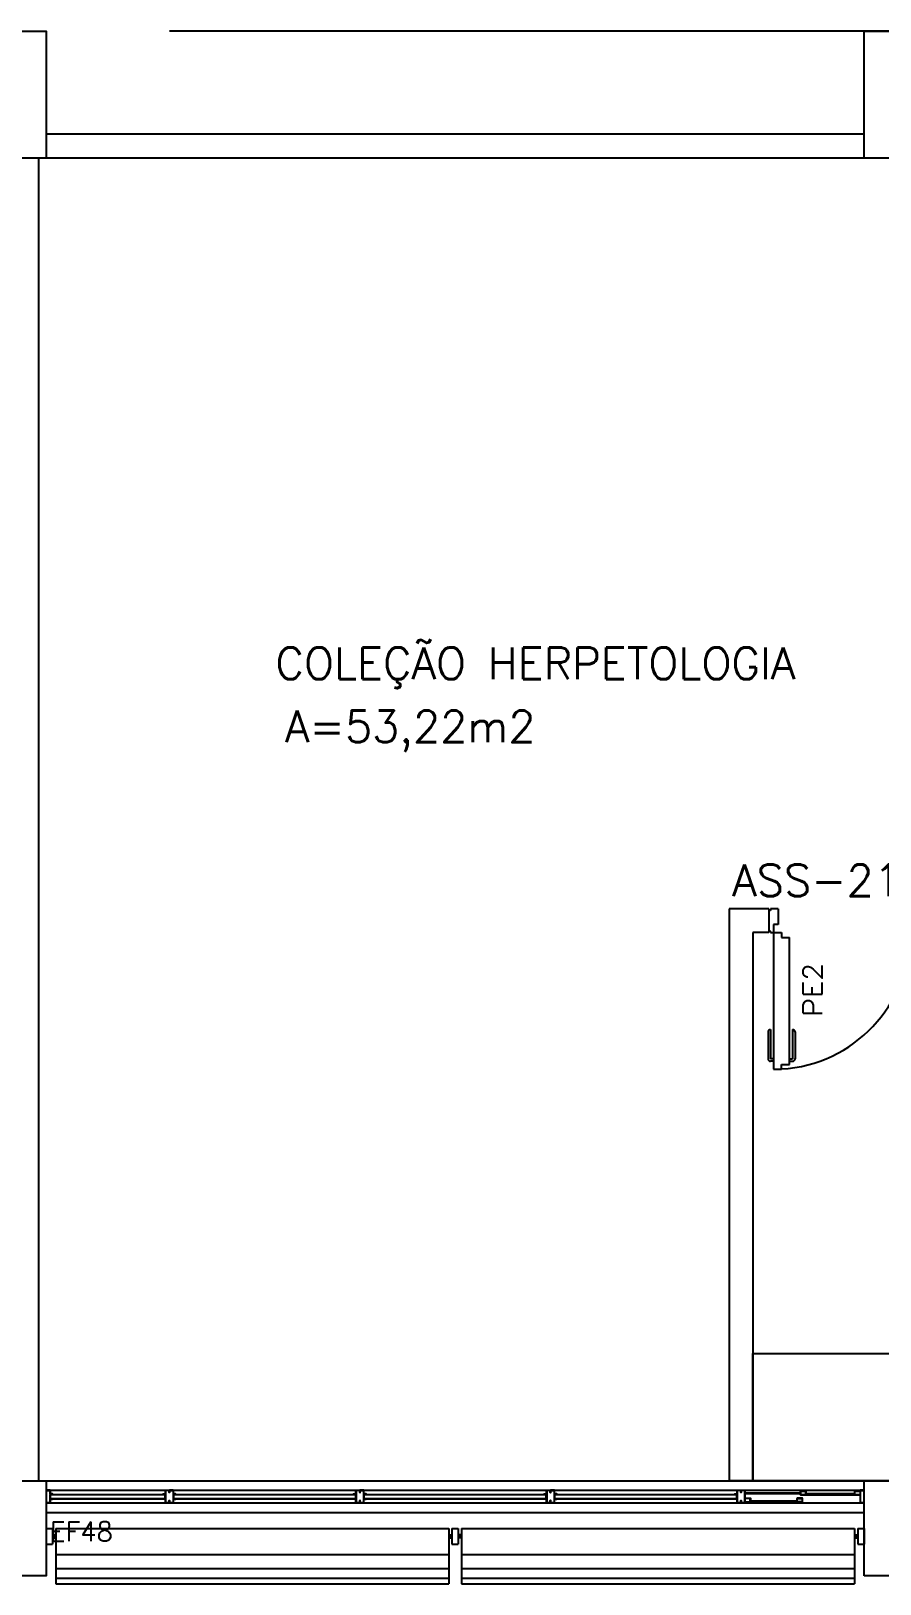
# Model space of a CAD drawing. Header units: millimetres. Extents: x 2046 to 2564, y 885 to 1120.
# Drawn here: x 2241.61 to 2246.96, y 921.6 to 931.38 of the extents above; entities that cross this region are included whole.
import ezdxf

# ---------------------------------------------------------------- set-up
doc = ezdxf.new("R2010")
doc.units = ezdxf.units.MM
doc.header["$LTSCALE"] = 10
doc.linetypes.add('HIDDEN', pattern=[0.375, 0.25, -0.125])
for name, color, linetype in [('AR-ALV', 2, 'Continuous'), ('AR-BANCADAS', 1, 'Continuous'), ('AR-BRISES', 2, 'Continuous'), ('AR-ESQ', 1, 'Continuous'), ('AR-ESTC', 3, 'Continuous'), ('AR-PEITORIL', 1, 'Continuous'), ('AR-PORTA', 1, 'Continuous'), ('AR-PROJ', 1, 'HIDDEN'), ('BC- VISTA', 1, 'Continuous'), ('BR-LINHAS', 1, 'Continuous'), ('BR-MONTANTE', 242, 'Continuous'), ('BR-PAINEL', 1, 'Continuous'), ('BR-SUPORTE', 1, 'Continuous'), ('DT-ESQ-CHAPA DOBRADA-V', 2, 'Continuous'), ('DT-ESQ-MARCO-V', 1, 'Continuous'), ('DT-ESQ-PERFIL CADEIRA-C', 2, 'Continuous'), ('DT-ESQ-PERFIL CADEIRA-V', 1, 'Continuous'), ('DT-ESQ-PERFIL U-C', 2, 'Continuous'), ('DT-ESQ-PERFIL U-V', 1, 'Continuous'), ('DT-ESQ-VENEZIANA-C', 1, 'Continuous'), ('DT-ESQ-VENEZIANA-V', 1, 'Continuous'), ('DT-ESQ-VIDRO-C', 2, 'Continuous'), ('DT-TXTESQ', 2, 'Continuous'), ('DT-TXTMOD', 1, 'Continuous'), ('ENDEREÇO', 2, 'Continuous'), ('maçaneta', 1, 'Continuous'), ('mov', 1, 'Continuous'), ('PM-TXT', 2, 'Continuous'), ('pm1', 2, 'Continuous'), ('pm2', 1, 'Continuous'), ('TEXTO', 2, 'Continuous'), ('Área', 2, 'Continuous')]:
    doc.layers.add(name, color=color, linetype=linetype)
doc.styles.add('S10', font='simplex.shx', dxfattribs={"height": 0.1})
doc.styles.add('S12', font='simplex.shx', dxfattribs={"width": 1.1, "height": 0.12})
doc.styles.add('UNB-100', font='simplex.shx', dxfattribs={"height": 0.2})
doc.styles.add('UNB1-100', font='simplex.shx', dxfattribs={"height": 0.2})

# ---------------------------------------------------------------- blocks, each defined once
blk = doc.blocks.new('BR-MODULO1')
at = {"layer": 'BR-LINHAS'}
for p, q in [((0.06, -0.2648), (2.535, -0.2648)), ((2.615, -0.2648), (5.09, -0.2648)), ((0.06, -0.3524), (2.535, -0.3524)), ((2.615, -0.3524), (5.09, -0.3524)), ((0.06, -0.4147), (2.535, -0.4147)), ((2.615, -0.4147), (5.09, -0.4147))]:
    blk.add_line(p, q, dxfattribs=at)
at = {"layer": 'BR-MONTANTE'}
for p, q in [((0, -0.1), (0, -0.2)), ((0, -0.1), (0.04, -0.1)), ((0.04, -0.1), (0.04, -0.2)), ((2.5547, -0.1), (2.5947, -0.1)), ((2.5547, -0.1), (2.5547, -0.2)), ((2.5947, -0.1), (2.5947, -0.2)), ((5.11, -0.1), (5.11, -0.2)), ((5.11, -0.1), (5.15, -0.1)), ((5.15, -0.1), (5.15, -0.2)), ((0, -0.2), (0.04, -0.2)), ((2.5547, -0.2), (2.5947, -0.2)), ((5.11, -0.2), (5.15, -0.2))]:
    blk.add_line(p, q, dxfattribs=at)
at = {"layer": 'BR-PAINEL'}
for p, q in [((0.06, -0.1), (2.535, -0.1)), ((0.06, -0.1), (0.06, -0.45)), ((2.535, -0.1), (2.535, -0.45)), ((2.615, -0.1), (2.615, -0.45)), ((2.615, -0.1), (5.09, -0.1)), ((5.09, -0.1), (5.09, -0.45)), ((0.06, -0.45), (2.535, -0.45)), ((2.615, -0.45), (5.09, -0.45))]:
    blk.add_line(p, q, dxfattribs=at)
at = {"layer": 'BR-SUPORTE'}
for p, q in [((0.04, -0.14), (0.06, -0.14)), ((0.04, -0.16), (0.06, -0.16)), ((0.05, -0.14), (0.05, -0.16)), ((2.5347, -0.14), (2.5547, -0.14)), ((2.5347, -0.16), (2.5547, -0.16)), ((2.5447, -0.14), (2.5447, -0.16)), ((2.6147, -0.14), (2.5947, -0.14)), ((2.6147, -0.16), (2.5947, -0.16)), ((2.6047, -0.14), (2.6047, -0.16)), ((5.09, -0.14), (5.11, -0.14)), ((5.09, -0.16), (5.11, -0.16)), ((5.1, -0.14), (5.1, -0.16))]:
    blk.add_line(p, q, dxfattribs=at)
blk = doc.blocks.new('pe80-alv-01p')
at = {"layer": 'maçaneta'}
for p, q in [((-0.165, 0.775), (-0.165, 0.945)), ((-0.13, 0.96), (-0.15, 0.96)), ((-0.15, 0.76), (-0.15, 0.945)), ((-0.13, 0.945), (-0.15, 0.945)), ((-0.03, 0.96), (-0.01, 0.96)), ((-0.03, 0.945), (-0.01, 0.945)), ((-0.01, 0.76), (-0.01, 0.945)), ((0.005, 0.775), (0.005, 0.945))]:
    blk.add_line(p, q, dxfattribs=at)
for centre, start, end in [((-0.15, 0.945), 90, 180), ((-0.01, 0.945), 360, 90), ((-0.15, 0.775), 180, 270), ((-0.01, 0.775), 270, 360)]:
    blk.add_arc(centre, 0.015, start, end, dxfattribs=at)
at = {"layer": 'mov'}
blk.add_arc((-0.03, 0.15), 0.86, 93.33303, 180, dxfattribs=at)
at = {"layer": 'pm1'}
for p, q in [((-0.13, 0.98), (-0.13, 0.18)), ((-0.08, 0.98), (-0.13, 0.98)), ((-0.03, 1.01), (-0.08, 1.01)), ((-0.08, 1.01), (-0.08, 0.98)), ((-0.03, 1.01), (-0.03, 1.01)), ((-0.03, 0.15), (-0.03, 1.01)), ((-0.91, 0.14), (-0.92, 0.14)), ((-0.92, 0.01), (-0.92, 0.14)), ((-0.91, 0.15), (-0.89, 0.15)), ((-0.91, 0.15), (-0.91, 0.14)), ((-0.89, 0.1), (-0.89, 0.15)), ((-0.86, 0.1), (-0.89, 0.1)), ((-0.86, 0), (-0.86, 0.1)), ((-0.08, 0.18), (-0.13, 0.18)), ((-0.08, 0.15), (-0.08, 0.18)), ((-0.03, 0.15), (-0.08, 0.15)), ((-0.06, 0), (-0.06, 0.1)), ((-0.06, 0.1), (-0.03, 0.1)), ((-0.01, 0.15), (-0.03, 0.15)), ((-0.03, 0.1), (-0.03, 0.15)), ((-0.03, 0.15), (-0.03, 0.15)), ((-0.01, 0.15), (-0.01, 0.14)), ((0.01, 0.15), (0.01, 0.15)), ((-0.91, 0.01), (-0.92, 0.01)), ((-0.91, 0), (-0.91, 0.01)), ((-0.86, 0), (-0.86, 0)), ((-0.06, 0), (-0.06, 0)), ((-0.06, 0), (-0.01, 0)), ((-0.01, 0), (-0.01, 0.01)), ((-0.86, 0), (-0.91, 0))]:
    blk.add_line(p, q, dxfattribs=at)
at = {"layer": 'pm2'}
for p, q in [((-0.01, 0.14), (0, 0.14)), ((0, 0.01), (0, 0.14)), ((-0.01, 0.01), (0, 0.01))]:
    blk.add_line(p, q, dxfattribs=at)
at = {"layer": 'PM-TXT', "style": 'S12', "width": 1.1}
blk.add_attdef('PE', (-0.5914, 0.5596), '', height=0.12, dxfattribs=at)
at = {"layer": 'PM-TXT', "style": 'S12', "width": 1.1, "flags": 1}
for tag, p in [('LARGURA', (-0.5914, 0.3596)), ('VISOR', (-0.5914, 0.1596)), ('ALVENARIA-GESSO', (-0.5914, -0.015)), ('FERRAGEM', (-0.5914, -0.215))]:
    blk.add_attdef(tag, p, '', height=0.12, dxfattribs=at)
blk = doc.blocks.new('BCP09')
at = {"layer": 'BC- VISTA'}
blk.add_lwpolyline([(0.8, 0), (0.8, -1.125), (0, -1.125), (0, 0)], close=True, dxfattribs=at)
blk = doc.blocks.new('EF48-P')
at = {"layer": 'DT-ESQ-CHAPA DOBRADA-V', "ltscale": 0.1}
for p, q in [((4.4, -0.077), (4.749, -0.077)), ((4.4, -0.08), (4.749, -0.08))]:
    blk.add_line(p, q, dxfattribs=at)
at = {"layer": 'DT-ESQ-MARCO-V', "ltscale": 0.1}
for p, q in [((0.0235, -0.06), (0.7515, -0.06)), ((0.7985, -0.06), (1.9515, -0.06)), ((1.9985, -0.06), (3.1515, -0.06)), ((3.1985, -0.06), (4.3515, -0.06)), ((0.0235, -0.14), (0.7515, -0.14)), ((0.7985, -0.14), (1.9515, -0.14)), ((1.9985, -0.14), (3.1515, -0.14)), ((3.1985, -0.14), (4.3515, -0.14))]:
    blk.add_line(p, q, dxfattribs=at)
at = {"layer": 'DT-ESQ-PERFIL CADEIRA-C', "ltscale": 0.1}
for p, q in [((4.751, -0.0885), (4.7975, -0.0885)), ((5.125, -0.0885), (5.0765, -0.0885)), ((4.4, -0.1335), (4.4485, -0.1335)), ((4.7605, -0.1335), (4.714, -0.1335))]:
    blk.add_line(p, q, dxfattribs=at)
for points in [[(4.7975, -0.087, -1), (4.7975, -0.09), (4.751, -0.09, -0.414214), (4.749, -0.088), (4.749, -0.067, -0.414214), (4.751, -0.065), (4.7825, -0.065, -0.414214), (4.784, -0.0665), (4.784, -0.087)], [(4.784, -0.0885, -0.198913), (4.7829, -0.0881, -0.198913), (4.7825, -0.087), (4.7825, -0.067, 0.414214), (4.782, -0.0665), (4.751, -0.0665, 0.414214), (4.7505, -0.067), (4.7505, -0.088, 0.414214), (4.751, -0.0885)], [(5.0765, -0.09), (5.125, -0.09), (5.125, -0.0885), (5.09, -0.0885, 0.198912), (5.0911, -0.0881, 0.198913), (5.0915, -0.087), (5.0915, -0.067, -0.414214), (5.092, -0.0665), (5.125, -0.0665), (5.125, -0.065), (5.0915, -0.065, 0.414214), (5.09, -0.0665), (5.09, -0.0785), (5.09, -0.08), (5.09, -0.087), (5.0765, -0.087, 1)], [(4.4485, -0.135), (4.4, -0.135), (4.4, -0.1335), (4.435, -0.1335, -0.198912), (4.4339, -0.1331, -0.198913), (4.4335, -0.132), (4.4335, -0.112, 0.414214), (4.433, -0.1115), (4.4, -0.1115), (4.4, -0.11), (4.4335, -0.11, -0.414214), (4.435, -0.1115), (4.435, -0.1235), (4.435, -0.125), (4.435, -0.132), (4.4485, -0.132, -1)], [(4.714, -0.132, 1), (4.714, -0.135), (4.7605, -0.135, 0.414214), (4.7625, -0.133), (4.7625, -0.112, 0.414214), (4.7605, -0.11), (4.729, -0.11, 0.414214), (4.7275, -0.1115), (4.7275, -0.132)], [(4.7275, -0.1335, 0.198913), (4.7286, -0.1331, 0.198913), (4.729, -0.132), (4.729, -0.112, -0.414214), (4.7295, -0.1115), (4.7605, -0.1115, -0.414214), (4.761, -0.112), (4.761, -0.133, -0.414214), (4.7605, -0.1335)]]:
    blk.add_lwpolyline(points, format="xyb", close=True, dxfattribs=at)
at = {"layer": 'DT-ESQ-PERFIL CADEIRA-V', "ltscale": 0.1}
for p, q in [((4.7825, -0.09), (5.0765, -0.09)), ((4.4485, -0.135), (4.714, -0.135))]:
    blk.add_line(p, q, dxfattribs=at)
at = {"layer": 'DT-ESQ-PERFIL U-C', "ltscale": 0.1}
for points in [[(0.025, -0.1234), (0.025, -0.086), (0.0385, -0.086, 1), (0.0385, -0.083), (0.025, -0.083), (0.025, -0.0615, 0.414214), (0.0235, -0.06), (0.0015, -0.06, 0.414214), (0, -0.0615), (0, -0.075), (0.0015, -0.075), (0.0015, -0.0615), (0.0235, -0.0615), (0.0235, -0.083, 0.414214), (0.025, -0.0845, 0.414214), (0.0235, -0.086), (0.0235, -0.1234), (0.0235, -0.1385), (0.0015, -0.1385), (0.0015, -0.125), (0, -0.125), (0, -0.1385, 0.414214), (0.0015, -0.14), (0.0235, -0.14, 0.414214), (0.025, -0.1385)], [(0.04, -0.086), (0.0265, -0.086, 0.414214), (0.025, -0.0875), (0.025, -0.1145, 0.414214), (0.0265, -0.116), (0.04, -0.116), (0.04, -0.1145), (0.0265, -0.1145), (0.0265, -0.0875), (0.04, -0.0875)], [(0.75, -0.1234), (0.75, -0.086), (0.7365, -0.086, -1), (0.7365, -0.083), (0.75, -0.083), (0.75, -0.0615, -0.414214), (0.7515, -0.06), (0.7735, -0.06, -0.414214), (0.775, -0.0615), (0.775, -0.075), (0.7735, -0.075), (0.7735, -0.0615), (0.7515, -0.0615), (0.7515, -0.083, -0.414214), (0.75, -0.0845, -0.414214), (0.7515, -0.086), (0.7515, -0.1234), (0.7515, -0.1385), (0.7735, -0.1385), (0.7735, -0.125), (0.775, -0.125), (0.775, -0.1385, -0.414214), (0.7735, -0.14), (0.7515, -0.14, -0.414214), (0.75, -0.1385)], [(0.735, -0.086), (0.7485, -0.086, -0.414214), (0.75, -0.0875), (0.75, -0.1145, -0.414214), (0.7485, -0.116), (0.735, -0.116), (0.735, -0.1145), (0.7485, -0.1145), (0.7485, -0.0875), (0.735, -0.0875)], [(0.8, -0.1234), (0.8, -0.086), (0.8135, -0.086, 1), (0.8135, -0.083), (0.8, -0.083), (0.8, -0.0615, 0.414214), (0.7985, -0.06), (0.7765, -0.06, 0.414214), (0.775, -0.0615), (0.775, -0.075), (0.7765, -0.075), (0.7765, -0.0615), (0.7985, -0.0615), (0.7985, -0.083, 0.414214), (0.8, -0.0845, 0.414214), (0.7985, -0.086), (0.7985, -0.1234), (0.7985, -0.1385), (0.7765, -0.1385), (0.7765, -0.125), (0.775, -0.125), (0.775, -0.1385, 0.414214), (0.7765, -0.14), (0.7985, -0.14, 0.414214), (0.8, -0.1385)], [(0.815, -0.086), (0.8015, -0.086, 0.414214), (0.8, -0.0875), (0.8, -0.1145, 0.414214), (0.8015, -0.116), (0.815, -0.116), (0.815, -0.1145), (0.8015, -0.1145), (0.8015, -0.0875), (0.815, -0.0875)], [(1.95, -0.1234), (1.95, -0.086), (1.9365, -0.086, -1), (1.9365, -0.083), (1.95, -0.083), (1.95, -0.0615, -0.414214), (1.9515, -0.06), (1.9735, -0.06, -0.414214), (1.975, -0.0615), (1.975, -0.075), (1.9735, -0.075), (1.9735, -0.0615), (1.9515, -0.0615), (1.9515, -0.083, -0.414214), (1.95, -0.0845, -0.414214), (1.9515, -0.086), (1.9515, -0.1234), (1.9515, -0.1385), (1.9735, -0.1385), (1.9735, -0.125), (1.975, -0.125), (1.975, -0.1385, -0.414214), (1.9735, -0.14), (1.9515, -0.14, -0.414214), (1.95, -0.1385)], [(1.935, -0.086), (1.9485, -0.086, -0.414214), (1.95, -0.0875), (1.95, -0.1145, -0.414214), (1.9485, -0.116), (1.935, -0.116), (1.935, -0.1145), (1.9485, -0.1145), (1.9485, -0.0875), (1.935, -0.0875)], [(2, -0.1234), (2, -0.086), (2.0135, -0.086, 1), (2.0135, -0.083), (2, -0.083), (2, -0.0615, 0.414214), (1.9985, -0.06), (1.9765, -0.06, 0.414214), (1.975, -0.0615), (1.975, -0.075), (1.9765, -0.075), (1.9765, -0.0615), (1.9985, -0.0615), (1.9985, -0.083, 0.414214), (2, -0.0845, 0.414214), (1.9985, -0.086), (1.9985, -0.1234), (1.9985, -0.1385), (1.9765, -0.1385), (1.9765, -0.125), (1.975, -0.125), (1.975, -0.1385, 0.414214), (1.9765, -0.14), (1.9985, -0.14, 0.414214), (2, -0.1385)], [(2.015, -0.086), (2.0015, -0.086, 0.414214), (2, -0.0875), (2, -0.1145, 0.414214), (2.0015, -0.116), (2.015, -0.116), (2.015, -0.1145), (2.0015, -0.1145), (2.0015, -0.0875), (2.015, -0.0875)], [(3.15, -0.1234), (3.15, -0.086), (3.1365, -0.086, -1), (3.1365, -0.083), (3.15, -0.083), (3.15, -0.0615, -0.414214), (3.1515, -0.06), (3.1735, -0.06, -0.414214), (3.175, -0.0615), (3.175, -0.075), (3.1735, -0.075), (3.1735, -0.0615), (3.1515, -0.0615), (3.1515, -0.083, -0.414214), (3.15, -0.0845, -0.414214), (3.1515, -0.086), (3.1515, -0.1234), (3.1515, -0.1385), (3.1735, -0.1385), (3.1735, -0.125), (3.175, -0.125), (3.175, -0.1385, -0.414214), (3.1735, -0.14), (3.1515, -0.14, -0.414214), (3.15, -0.1385)], [(3.135, -0.086), (3.1485, -0.086, -0.414214), (3.15, -0.0875), (3.15, -0.1145, -0.414214), (3.1485, -0.116), (3.135, -0.116), (3.135, -0.1145), (3.1485, -0.1145), (3.1485, -0.0875), (3.135, -0.0875)], [(3.2, -0.1234), (3.2, -0.086), (3.2135, -0.086, 1), (3.2135, -0.083), (3.2, -0.083), (3.2, -0.0615, 0.414214), (3.1985, -0.06), (3.1765, -0.06, 0.414214), (3.175, -0.0615), (3.175, -0.075), (3.1765, -0.075), (3.1765, -0.0615), (3.1985, -0.0615), (3.1985, -0.083, 0.414214), (3.2, -0.0845, 0.414214), (3.1985, -0.086), (3.1985, -0.1234), (3.1985, -0.1385), (3.1765, -0.1385), (3.1765, -0.125), (3.175, -0.125), (3.175, -0.1385, 0.414214), (3.1765, -0.14), (3.1985, -0.14, 0.414214), (3.2, -0.1385)], [(3.215, -0.086), (3.2015, -0.086, 0.414214), (3.2, -0.0875), (3.2, -0.1145, 0.414214), (3.2015, -0.116), (3.215, -0.116), (3.215, -0.1145), (3.2015, -0.1145), (3.2015, -0.0875), (3.215, -0.0875)], [(4.35, -0.1234), (4.35, -0.086), (4.3365, -0.086, -1), (4.3365, -0.083), (4.35, -0.083), (4.35, -0.0615, -0.414214), (4.3515, -0.06), (4.3735, -0.06, -0.414214), (4.375, -0.0615), (4.375, -0.075), (4.3735, -0.075), (4.3735, -0.0615), (4.3515, -0.0615), (4.3515, -0.083, -0.414214), (4.35, -0.0845, -0.414214), (4.3515, -0.086), (4.3515, -0.1234), (4.3515, -0.1385), (4.3735, -0.1385), (4.3735, -0.125), (4.375, -0.125), (4.375, -0.1385, -0.414214), (4.3735, -0.14), (4.3515, -0.14, -0.414214), (4.35, -0.1385)], [(4.335, -0.086), (4.3485, -0.086, -0.414214), (4.35, -0.0875), (4.35, -0.1145, -0.414214), (4.3485, -0.116), (4.335, -0.116), (4.335, -0.1145), (4.3485, -0.1145), (4.3485, -0.0875), (4.335, -0.0875)], [(4.375, -0.0615, -0.414214), (4.3765, -0.06), (4.3985, -0.06, -0.414214), (4.4, -0.0615), (4.4, -0.1385, -0.414214), (4.3985, -0.14), (4.3765, -0.14, -0.414214), (4.375, -0.1385), (4.375, -0.125), (4.3765, -0.125), (4.3765, -0.138, 0.414214), (4.377, -0.1385), (4.398, -0.1385, 0.414214), (4.3985, -0.138), (4.3985, -0.062, 0.414214), (4.398, -0.0615), (4.377, -0.0615, 0.414214), (4.3765, -0.062), (4.3765, -0.075), (4.375, -0.075)], [(5.15, -0.0615, 0.414214), (5.1485, -0.06), (5.1265, -0.06, 0.414214), (5.125, -0.0615), (5.125, -0.1385, 0.414214), (5.1265, -0.14), (5.1485, -0.14, 0.414214), (5.15, -0.1385), (5.15, -0.125), (5.1485, -0.125), (5.1485, -0.138, -0.414214), (5.148, -0.1385), (5.127, -0.1385, -0.414214), (5.1265, -0.138), (5.1265, -0.062, -0.414214), (5.127, -0.0615), (5.148, -0.0615, -0.414214), (5.1485, -0.062), (5.1485, -0.075), (5.15, -0.075)]]:
    blk.add_lwpolyline(points, format="xyb", close=True, dxfattribs=at)
for points in [[(0.025, -0.0845), (0.0385, -0.0845)], [(0.75, -0.0845), (0.7365, -0.0845)], [(0.8, -0.0845), (0.8135, -0.0845)], [(1.95, -0.0845), (1.9365, -0.0845)], [(2, -0.0845), (2.0135, -0.0845)], [(3.15, -0.0845), (3.1365, -0.0845)], [(3.2, -0.0845), (3.2135, -0.0845)], [(4.35, -0.0845), (4.3365, -0.0845)]]:
    blk.add_lwpolyline(points, dxfattribs=at)
at = {"layer": 'DT-ESQ-PERFIL U-V', "ltscale": 0.1}
for p, q in [((4.3985, -0.06), (5.1265, -0.06)), ((4.3985, -0.14), (5.1265, -0.14))]:
    blk.add_line(p, q, dxfattribs=at)
at = {"layer": 'DT-ESQ-VENEZIANA-C', "ltscale": 0.1}
for p, q in [((0.0265, -0.113), (0.7485, -0.113)), ((0.0265, -0.1145), (0.7485, -0.1145)), ((0.8015, -0.113), (1.9485, -0.113)), ((0.8015, -0.1145), (1.9485, -0.1145)), ((2.0015, -0.113), (3.1485, -0.113)), ((2.0015, -0.1145), (3.1485, -0.1145)), ((3.2015, -0.113), (4.3485, -0.113)), ((3.2015, -0.1145), (4.3485, -0.1145))]:
    blk.add_line(p, q, dxfattribs=at)
at = {"layer": 'DT-ESQ-VENEZIANA-V', "ltscale": 0.1}
for p, q in [((0.0265, -0.0875), (0.7485, -0.0875)), ((0.8015, -0.0875), (1.9485, -0.0875)), ((2.0015, -0.0875), (3.1485, -0.0875)), ((3.2015, -0.0875), (4.3485, -0.0875))]:
    blk.add_line(p, q, dxfattribs=at)
at = {"layer": 'DT-ESQ-VIDRO-C', "ltscale": 0.1}
for points in [[(5.0875, -0.085), (5.0875, -0.082), (4.7865, -0.082), (4.7865, -0.085)], [(4.438, -0.13), (4.438, -0.127), (4.7245, -0.127), (4.7245, -0.13)]]:
    blk.add_lwpolyline(points, close=True, dxfattribs=at)
at = {"layer": 'DT-TXTESQ', "ltscale": 0.1, "style": 'S12'}
blk.add_text('EF48', height=0.12, dxfattribs=at).set_placement((0.0235, -0.38))
at = {"layer": 'DT-TXTMOD', "ltscale": 0.1, "style": 'S10', "flags": 3}
for tag, p in [('M01', (0.025, -0.28)), ('M02', (0.3253, -0.28)), ('M03', (0.627, -0.28)), ('M04', (0.9288, -0.28)), ('M05', (1.2306, -0.28)), ('M06', (1.5323, -0.28)), ('M07', (1.8341, -0.28)), ('M08', (2.1359, -0.28)), ('M09', (2.4376, -0.28)), ('M10', (2.7394, -0.28)), ('M11', (3.0412, -0.28)), ('M12', (3.3429, -0.28)), ('M13', (3.6447, -0.28)), ('M14', (3.9464, -0.28)), ('M15', (4.2482, -0.28)), ('M16', (4.55, -0.28)), ('M17', (4.8517, -0.28))]:
    blk.add_attdef(tag, p, '', height=0.1, dxfattribs=at)

msp = doc.modelspace()

# ---------------------------------------------------------------- linework, layer by layer
at = {"layer": 'AR-ALV'}
for p, q in [((2246.8609, 930.7274), (2241.7109, 930.7274)), ((2241.6609, 930.5774), (2241.6609, 922.2524)), ((2246.8609, 930.5774), (2241.6609, 930.5774)), ((2246.0109, 925.8524), (2246.0109, 922.2524)), ((2246.2609, 925.8524), (2246.0109, 925.8524)), ((2246.2609, 925.8524), (2246.2609, 925.7024)), ((2246.1609, 925.7024), (2246.1609, 922.2524)), ((2246.2609, 925.7024), (2246.1609, 925.7024)), ((2246.1609, 922.2524), (2246.0109, 922.2524))]:
    msp.add_line(p, q, dxfattribs=at)
at = {"layer": 'AR-ESTC'}
for points in [[(2241.5109, 930.5774), (2241.5109, 931.3774), (2241.7109, 931.3774), (2241.7109, 930.5774)], [(2246.8609, 930.5774), (2246.8609, 931.3774), (2247.0609, 931.3774), (2247.0609, 930.5774)], [(2241.5109, 921.6524), (2241.5109, 922.2524), (2241.7109, 922.2524), (2241.7109, 921.6524)], [(2246.8609, 921.6524), (2246.8609, 922.2524), (2247.0609, 922.2524), (2247.0609, 921.6524)]]:
    msp.add_lwpolyline(points, close=True, dxfattribs=at)
at = {"layer": 'AR-PEITORIL'}
for p, q in [((2241.7109, 922.2524), (2246.8609, 922.2524)), ((2241.7109, 922.0524), (2246.8609, 922.0524))]:
    msp.add_line(p, q, dxfattribs=at)
at = {"layer": 'AR-PROJ', "ltscale": 2.5}
msp.add_line((2276.8609, 931.3774), (2229.7109, 931.3774), dxfattribs=at)

# ---------------------------------------------------------------- block references
at = {"layer": 'AR-BANCADAS', "rotation": 270}
msp.add_blockref('BCP09', (2247.2859, 923.0524), dxfattribs=at)
at = {"layer": 'AR-BRISES'}
msp.add_blockref('BR-MODULO1', (2241.7109, 922.0524), dxfattribs=at)
at = {"layer": 'AR-ESQ'}
msp.add_blockref('EF48-P', (2241.7109, 922.2524), dxfattribs=at)
at = {"layer": 'AR-PORTA'}
ref = msp.add_blockref('pe80-alv-01p', (2246.2609, 925.8524), dxfattribs=dict(at, rotation=180))
ref.add_attrib('PE', 'PE2', (2246.5974, 925.1728), dxfattribs={"layer": 'PM-TXT', "height": 0.12, "rotation": 90, "style": 'S12', "width": 1.1})

# ---------------------------------------------------------------- texts
at = {"layer": 'ENDEREÇO', "style": 'UNB1-100'}
msp.add_text('ASS-21/4', height=0.2, dxfattribs=at).set_placement((2246.0305, 925.9317))
at = {"layer": 'TEXTO', "style": 'UNB-100'}
msp.add_text('COLEÇÃO HERPETOLOGIA', height=0.2, dxfattribs=at).set_placement((2243.1543, 927.2975))
at = {"layer": 'Área', "style": 'UNB-100'}
msp.add_text('A=53,22m2', height=0.2, dxfattribs=at).set_placement((2243.2144, 926.9003))

doc.saveas('drawing.dxf')
